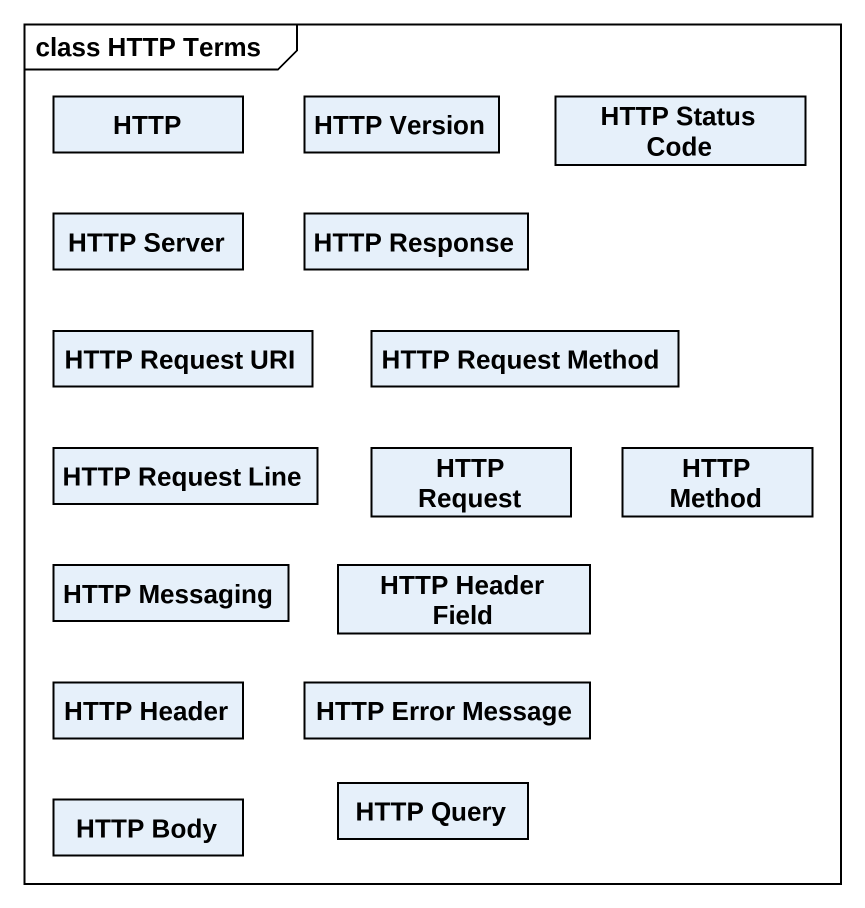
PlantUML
@startuml
mainframe class HTTP Terms
hide circle
hide empty members
class HTTP
class "HTTP Version" as HTTP_Version
class "HTTP Status Code" as HTTP_Status_Code
class "HTTP Server" as HTTP_Server
class "HTTP Response" as HTTP_Response
class "HTTP Request URI" as HTTP_Request_URI
class "HTTP Request Method" as HTTP_Request_Method
class "HTTP Request Line" as HTTP_Request_Line
class "HTTP Request" as HTTP_Request
class "HTTP Method" as HTTP_Method
class "HTTP Messaging" as HTTP_Messaging
class "HTTP Header Field" as HTTP_Header_Field
class "HTTP Header" as HTTP_Header
class "HTTP Error Message" as HTTP_Error_Message
class "HTTP Body" as HTTP_Body
class "HTTP Query" as HTTP_Query
@enduml
